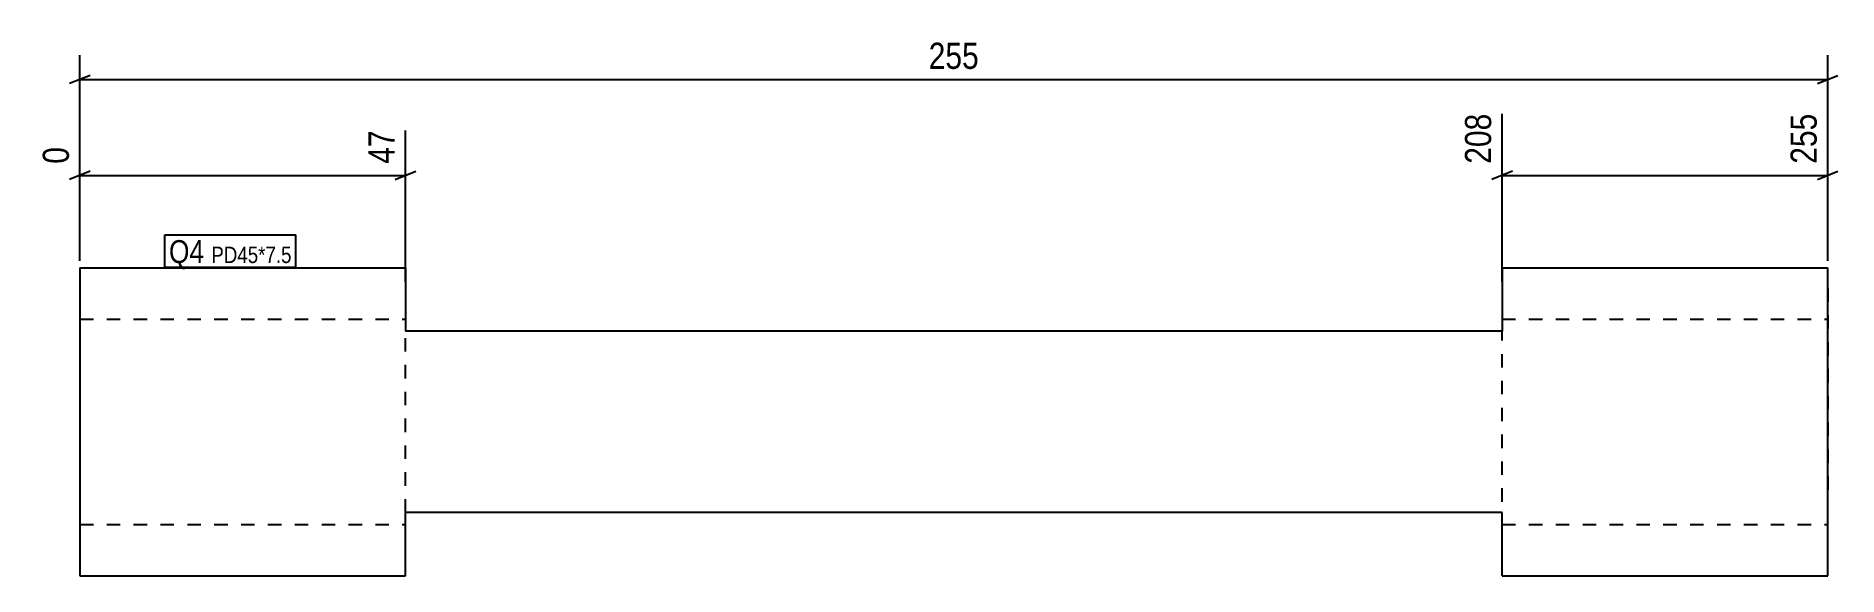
# Model space of a CAD drawing. Header units: millimetres. Extents: x 2 to 5787, y 3 to 82.
# Drawn here: x 2.2 to 265.1, y 3 to 81.8 of the extents above.
import ezdxf

# ---------------------------------------------------------------- set-up
doc = ezdxf.new("R2010")
doc.units = ezdxf.units.MM
doc.linetypes.add('DXK_LINE_DOT2', pattern=[3.9198, 1.9599, -1.9599])
for name, color, linetype in [('MÅLSÆTNING', 7, 'Continuous'), ('STÅL', 7, 'Continuous'), ('TEKST', 7, 'Continuous')]:
    doc.layers.add(name, color=color, linetype=linetype)
doc.styles.add('Arial Narrow', font='ARIALN.TTF', dxfattribs={"height": 0.2})

msp = doc.modelspace()

# ---------------------------------------------------------------- linework, layer by layer
at = {"layer": 'MÅLSÆTNING', "color": 7, "linetype": 'Continuous'}
for p, q in [((10.1, 76.1), (7.1, 74.9)), ((8.6, 75.5), (263.6, 75.5)), ((262.1, 74.9), (265.1, 76.1)), ((216.1, 45.99), (216.1, 70.51)), ((263.6, 49), (263.6, 70.51)), ((56.1, 45.99), (56.1, 68.07)), ((8.6, 49), (8.6, 65.64)), ((10.1, 62.1), (7.1, 60.9)), ((8.6, 61.5), (56.1, 61.5)), ((54.6, 60.9), (57.6, 62.1)), ((217.6, 62.1), (214.6, 60.9)), ((216.1, 61.5), (263.6, 61.5)), ((262.1, 60.9), (265.1, 62.1))]:
    msp.add_line(p, q, dxfattribs=at)
at = {"layer": 'STÅL', "color": 2, "linetype": 'Continuous'}
for p, q in [((8.6, 48), (56.1, 48)), ((8.6, 48), (8.6, 3)), ((56.1, 48), (56.1, 38.74)), ((216.1, 48), (263.6, 48)), ((216.1, 48), (216.1, 38.74)), ((263.6, 25.5), (263.6, 48)), ((216.1, 38.74), (56.1, 38.74)), ((263.6, 3), (263.6, 25.5)), ((216.1, 12.26), (56.1, 12.26)), ((56.1, 3), (56.1, 12.26)), ((216.1, 3), (216.1, 12.26)), ((8.6, 3), (56.1, 3)), ((216.1, 3), (263.6, 3))]:
    msp.add_line(p, q, dxfattribs=at)
at = {"layer": 'STÅL', "color": 7, "linetype": 'DXK_LINE_DOT2'}
for p, q in [((263.6, 44.99), (263.6, 14.25)), ((8.6, 40.5), (56.1, 40.5)), ((216.1, 40.5), (263.6, 40.5)), ((56.1, 12.26), (56.1, 38.74)), ((216.1, 6.01), (216.1, 38.74)), ((8.6, 10.5), (56.1, 10.5)), ((216.1, 10.5), (263.6, 10.5))]:
    msp.add_line(p, q, dxfattribs=at)

# ---------------------------------------------------------------- next in the draw order: wipeouts: each hides what was drawn before it
at = {"color": 0}
for points, layer in [([(140.56, 76.25), (140.56, 81.85), (131.64, 81.85), (131.64, 76.25)], 'MÅLSÆTNING'), ([(26.72, 48.7), (26.72, 52.2), (21.6, 52.2), (21.6, 48.7)], 'TEKST')]:
    msp.add_wipeout(points, dxfattribs=at).dxf.layer = layer
at = {"color": 0, "linetype": 'Continuous'}
for points in [[(215.3, 71.31), (209.7, 71.31), (209.7, 62.4), (215.3, 62.4)], [(262.8, 71.31), (257.2, 71.31), (257.2, 62.4), (262.8, 62.4)], [(55.3, 68.87), (49.7, 68.87), (49.7, 62.4), (55.3, 62.4)], [(7.8, 66.44), (2.2, 66.44), (2.2, 62.4), (7.8, 62.4)]]:
    msp.add_wipeout(points, dxfattribs=at).dxf.layer = 'MÅLSÆTNING'

# ---------------------------------------------------------------- next in the draw order: linework, layer by layer
at = {"layer": 'MÅLSÆTNING', "color": 7, "linetype": 'Continuous'}
for p, q in [((8.6, 49), (8.6, 79.05)), ((263.6, 49), (263.6, 79.05))]:
    msp.add_line(p, q, dxfattribs=at)

# ---------------------------------------------------------------- next in the draw order: texts
at = {"layer": 'MÅLSÆTNING', "color": 3, "style": 'Arial Narrow'}
msp.add_text('255', height=3.818, dxfattribs=at).set_placement((132.44, 77.05))
at = {"layer": 'MÅLSÆTNING', "color": 3, "linetype": 'Continuous', "style": 'Arial Narrow'}
for s, height, p in [('208', 3.818, (214.5, 63.2)), ('255', 3.818, (262, 63.2)), ('47', 3.818, (54.5, 63.2)), ('0', 3.82, (7, 63.2))]:
    msp.add_text(s, height=height, rotation=90.0002, dxfattribs=at).set_placement(p)

# ---------------------------------------------------------------- next in the draw order: wipeouts: each hides what was drawn before it
at = {"color": 0}
msp.add_wipeout([(26.72, 48.7), (26.72, 52.2), (21.6, 52.2), (21.6, 48.7)], dxfattribs=at).dxf.layer = 'TEKST'

# ---------------------------------------------------------------- next in the draw order: linework, layer by layer
at = {"layer": 'TEKST', "color": 7, "linetype": 'Continuous'}
for p, q in [((21, 52.8), (40.09, 52.8)), ((21, 48.1), (21, 52.8))]:
    msp.add_line(p, q, dxfattribs=at)

# ---------------------------------------------------------------- next in the draw order: wipeouts: each hides what was drawn before it
at = {"color": 0}
msp.add_wipeout([(39.49, 48.7), (39.49, 51.2), (27.77, 51.2), (27.77, 48.7)], dxfattribs=at).dxf.layer = 'TEKST'

# ---------------------------------------------------------------- next in the draw order: wipeouts: each hides what was drawn before it
msp.add_wipeout([(39.49, 48.7), (39.49, 51.2), (27.77, 51.2), (27.77, 48.7)], dxfattribs=at).dxf.layer = 'TEKST'

# ---------------------------------------------------------------- next in the draw order: linework, layer by layer
at = {"layer": 'TEKST', "color": 7, "linetype": 'Continuous'}
for p, q in [((40.09, 48.1), (40.09, 52.8)), ((21, 48.1), (40.09, 48.1))]:
    msp.add_line(p, q, dxfattribs=at)

# ---------------------------------------------------------------- next in the draw order: texts
at = {"layer": 'TEKST', "color": 3, "style": 'Arial Narrow'}
for s, height, p in [('Q4', 3.34, (21.6, 48.7)), ('PD45*7.5', 2.386, (27.77, 48.7))]:
    msp.add_text(s, height=height, dxfattribs=at).set_placement(p)

doc.saveas('drawing.dxf')
